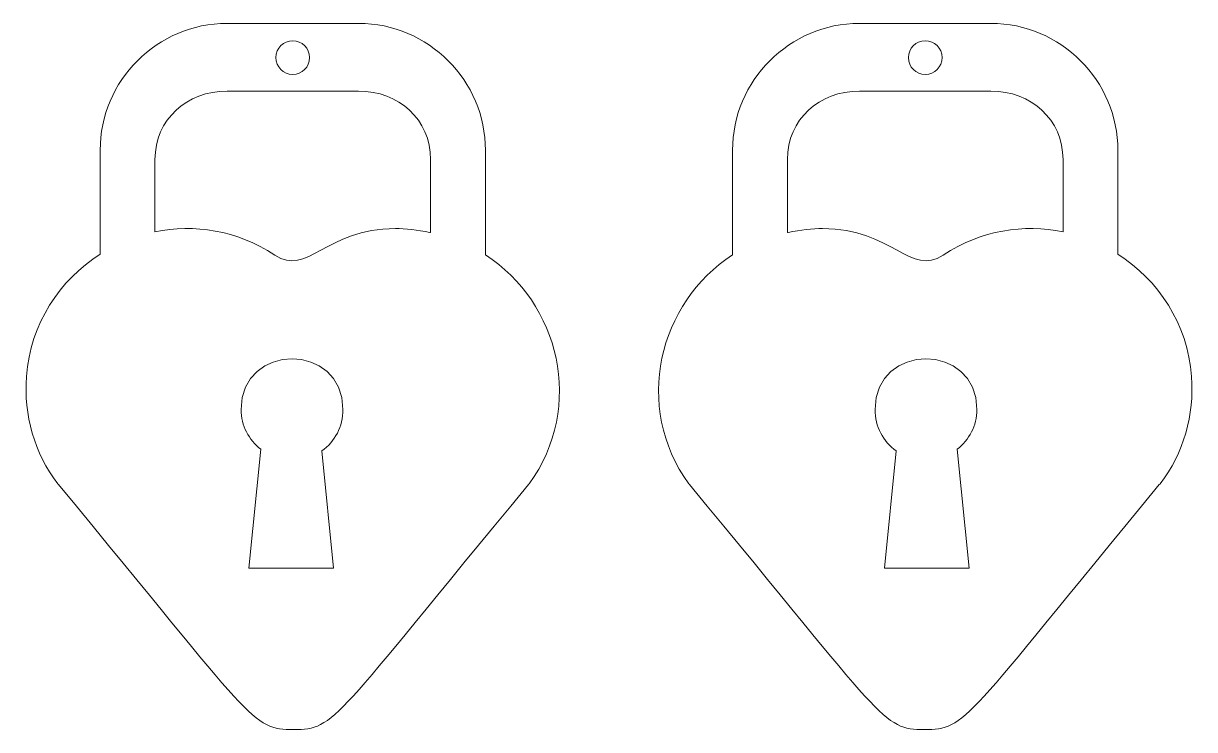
# Model space of a CAD drawing. Header units: inches. Extents: x 13.19 to 16.48, y -4.27 to -2.29.
import ezdxf

# ---------------------------------------------------------------- set-up
doc = ezdxf.new("R2010")
doc.units = ezdxf.units.IN
doc.header["$MEASUREMENT"] = 0
doc.layers.add('_U+0421_U+043B_U+043E_U+0439 1', color=7, linetype='Continuous')

msp = doc.modelspace()

# ---------------------------------------------------------------- linework, layer by layer
at = {"layer": '_U+0421_U+043B_U+043E_U+0439 1', "color": 242, "lineweight": 18, "true_color": 0xc1272d}
for points, knots in [([(14.4867, -2.9365), (14.4867, -2.9365), (14.4867, -2.6429), (14.4867, -2.6429), (14.4867, -2.4474), (14.3263, -2.287), (14.1308, -2.287), (13.9924, -2.287), (13.9002, -2.287), (13.7618, -2.287), (13.5662, -2.287), (13.4059, -2.4474), (13.4059, -2.6429), (13.4059, -2.6429), (13.4059, -2.9346), (13.4059, -2.9346), (13.2924, -3.0069), (13.2102, -3.1287), (13.1994, -3.2778), (13.1906, -3.3854), (13.2213, -3.4931), (13.2873, -3.5787), (13.2873, -3.5787), (13.2873, -3.5809), (13.2894, -3.5809), (13.8386, -4.2465), (13.8299, -4.2685), (13.9485, -4.2685), (14.0671, -4.2685), (14.0583, -4.2444), (14.6075, -3.5809), (14.6075, -3.5809), (14.6075, -3.5787), (14.6097, -3.5787), (14.7663, -3.3628), (14.6942, -3.0702), (14.4867, -2.9365)], [0, 0, 0, 0, 1, 1, 1, 2, 2, 2, 3, 3, 3, 4, 4, 4, 5, 5, 5, 6, 6, 6, 7, 7, 7, 8, 8, 8, 9, 9, 9, 10, 10, 10, 11, 11, 11, 12, 12, 12, 12]), ([(15.057, -3.5787), (15.0592, -3.5787), (15.0592, -3.5809), (15.0592, -3.5809), (15.6083, -4.2444), (15.5996, -4.2685), (15.7182, -4.2685), (15.8368, -4.2685), (15.828, -4.2465), (16.3772, -3.5809), (16.3794, -3.5809), (16.3794, -3.5787), (16.3794, -3.5787), (16.4453, -3.4931), (16.4761, -3.3854), (16.4673, -3.2778), (16.4565, -3.1287), (16.3742, -3.0069), (16.2608, -2.9346), (16.2608, -2.9346), (16.2608, -2.6429), (16.2608, -2.6429), (16.2608, -2.4474), (16.1004, -2.287), (15.9049, -2.287), (15.7665, -2.287), (15.6743, -2.287), (15.5359, -2.287), (15.3403, -2.287), (15.18, -2.4474), (15.18, -2.6429), (15.18, -2.6429), (15.18, -2.9365), (15.18, -2.9365), (14.9725, -3.0702), (14.9004, -3.3628), (15.057, -3.5787)], [0, 0, 0, 0, 1, 1, 1, 2, 2, 2, 3, 3, 3, 4, 4, 4, 5, 5, 5, 6, 6, 6, 7, 7, 7, 8, 8, 8, 9, 9, 9, 10, 10, 10, 11, 11, 11, 12, 12, 12, 12]), ([(13.9462, -2.3357), (13.9723, -2.3357), (13.9934, -2.357), (13.9934, -2.383), (13.9933, -2.4091), (13.9721, -2.4302), (13.946, -2.4302), (13.9199, -2.4301), (13.8988, -2.4089), (13.8989, -2.3828), (13.8989, -2.3567), (13.9201, -2.3356), (13.9462, -2.3357)], [0, 0, 0, 0, 1, 1, 1, 2, 2, 2, 3, 3, 3, 4, 4, 4, 4]), ([(15.7678, -2.3828), (15.7679, -2.4089), (15.7468, -2.4301), (15.7207, -2.4302), (15.6946, -2.4302), (15.6734, -2.4091), (15.6733, -2.383), (15.6732, -2.357), (15.6943, -2.3357), (15.7204, -2.3357), (15.7465, -2.3356), (15.7677, -2.3567), (15.7678, -2.3828)], [0, 0, 0, 0, 1, 1, 1, 2, 2, 2, 3, 3, 3, 4, 4, 4, 4]), ([(14.2341, -2.8626), (14.0385, -2.8626), (13.9858, -2.9988), (13.8958, -2.9373), (13.7887, -2.8667), (13.6692, -2.8493), (13.5597, -2.872), (13.5597, -2.872), (13.5597, -2.6687), (13.5597, -2.6687), (13.5597, -2.5567), (13.6497, -2.4769), (13.7618, -2.4769), (13.9002, -2.4769), (13.9924, -2.4769), (14.1308, -2.4769), (14.2428, -2.4769), (14.3329, -2.5567), (14.3329, -2.6687), (14.3329, -2.6687), (14.3329, -2.8741), (14.3329, -2.8741), (14.3322, -2.8739), (14.3315, -2.8737), (14.3307, -2.8736), (14.2956, -2.867), (14.2626, -2.8626), (14.2341, -2.8626)], [0, 0, 0, 0, 1, 1, 1, 2, 2, 2, 3, 3, 3, 4, 4, 4, 5, 5, 5, 6, 6, 6, 7, 7, 7, 8, 8, 8, 9, 9, 9, 9]), ([(15.336, -2.8736), (15.3352, -2.8737), (15.3345, -2.8739), (15.3338, -2.8741), (15.3338, -2.8741), (15.3338, -2.6687), (15.3338, -2.6687), (15.3338, -2.5567), (15.4238, -2.4769), (15.5359, -2.4769), (15.6743, -2.4769), (15.7665, -2.4769), (15.9049, -2.4769), (16.0169, -2.4769), (16.107, -2.5567), (16.107, -2.6687), (16.107, -2.6687), (16.107, -2.872), (16.107, -2.872), (15.9975, -2.8493), (15.8779, -2.8667), (15.7709, -2.9373), (15.6808, -2.9988), (15.6281, -2.8626), (15.4326, -2.8626), (15.404, -2.8626), (15.3711, -2.867), (15.336, -2.8736)], [0, 0, 0, 0, 1, 1, 1, 2, 2, 2, 3, 3, 3, 4, 4, 4, 5, 5, 5, 6, 6, 6, 7, 7, 7, 8, 8, 8, 9, 9, 9, 9]), ([(14.0605, -3.816), (14.0605, -3.816), (13.8233, -3.816), (13.8233, -3.816), (13.8233, -3.816), (13.8562, -3.4821), (13.8562, -3.4821), (13.8233, -3.4557), (13.8013, -3.4162), (13.8013, -3.37), (13.8013, -3.1811), (14.0869, -3.1811), (14.0869, -3.37), (14.0869, -3.4184), (14.0649, -3.4601), (14.0276, -3.4865), (14.0276, -3.4865), (14.0605, -3.816), (14.0605, -3.816)], [0, 0, 0, 0, 1, 1, 1, 2, 2, 2, 3, 3, 3, 4, 4, 4, 5, 5, 5, 6, 6, 6, 6]), ([(15.6391, -3.4865), (15.6018, -3.4601), (15.5798, -3.4184), (15.5798, -3.37), (15.5798, -3.1811), (15.8654, -3.1811), (15.8654, -3.37), (15.8654, -3.4162), (15.8434, -3.4557), (15.8104, -3.4821), (15.8104, -3.4821), (15.8434, -3.816), (15.8434, -3.816), (15.8434, -3.816), (15.6062, -3.816), (15.6062, -3.816), (15.6062, -3.816), (15.6391, -3.4865), (15.6391, -3.4865)], [0, 0, 0, 0, 1, 1, 1, 2, 2, 2, 3, 3, 3, 4, 4, 4, 5, 5, 5, 6, 6, 6, 6])]:
    msp.add_open_spline(points, degree=3, knots=knots, dxfattribs=at)

doc.saveas('drawing.dxf')
